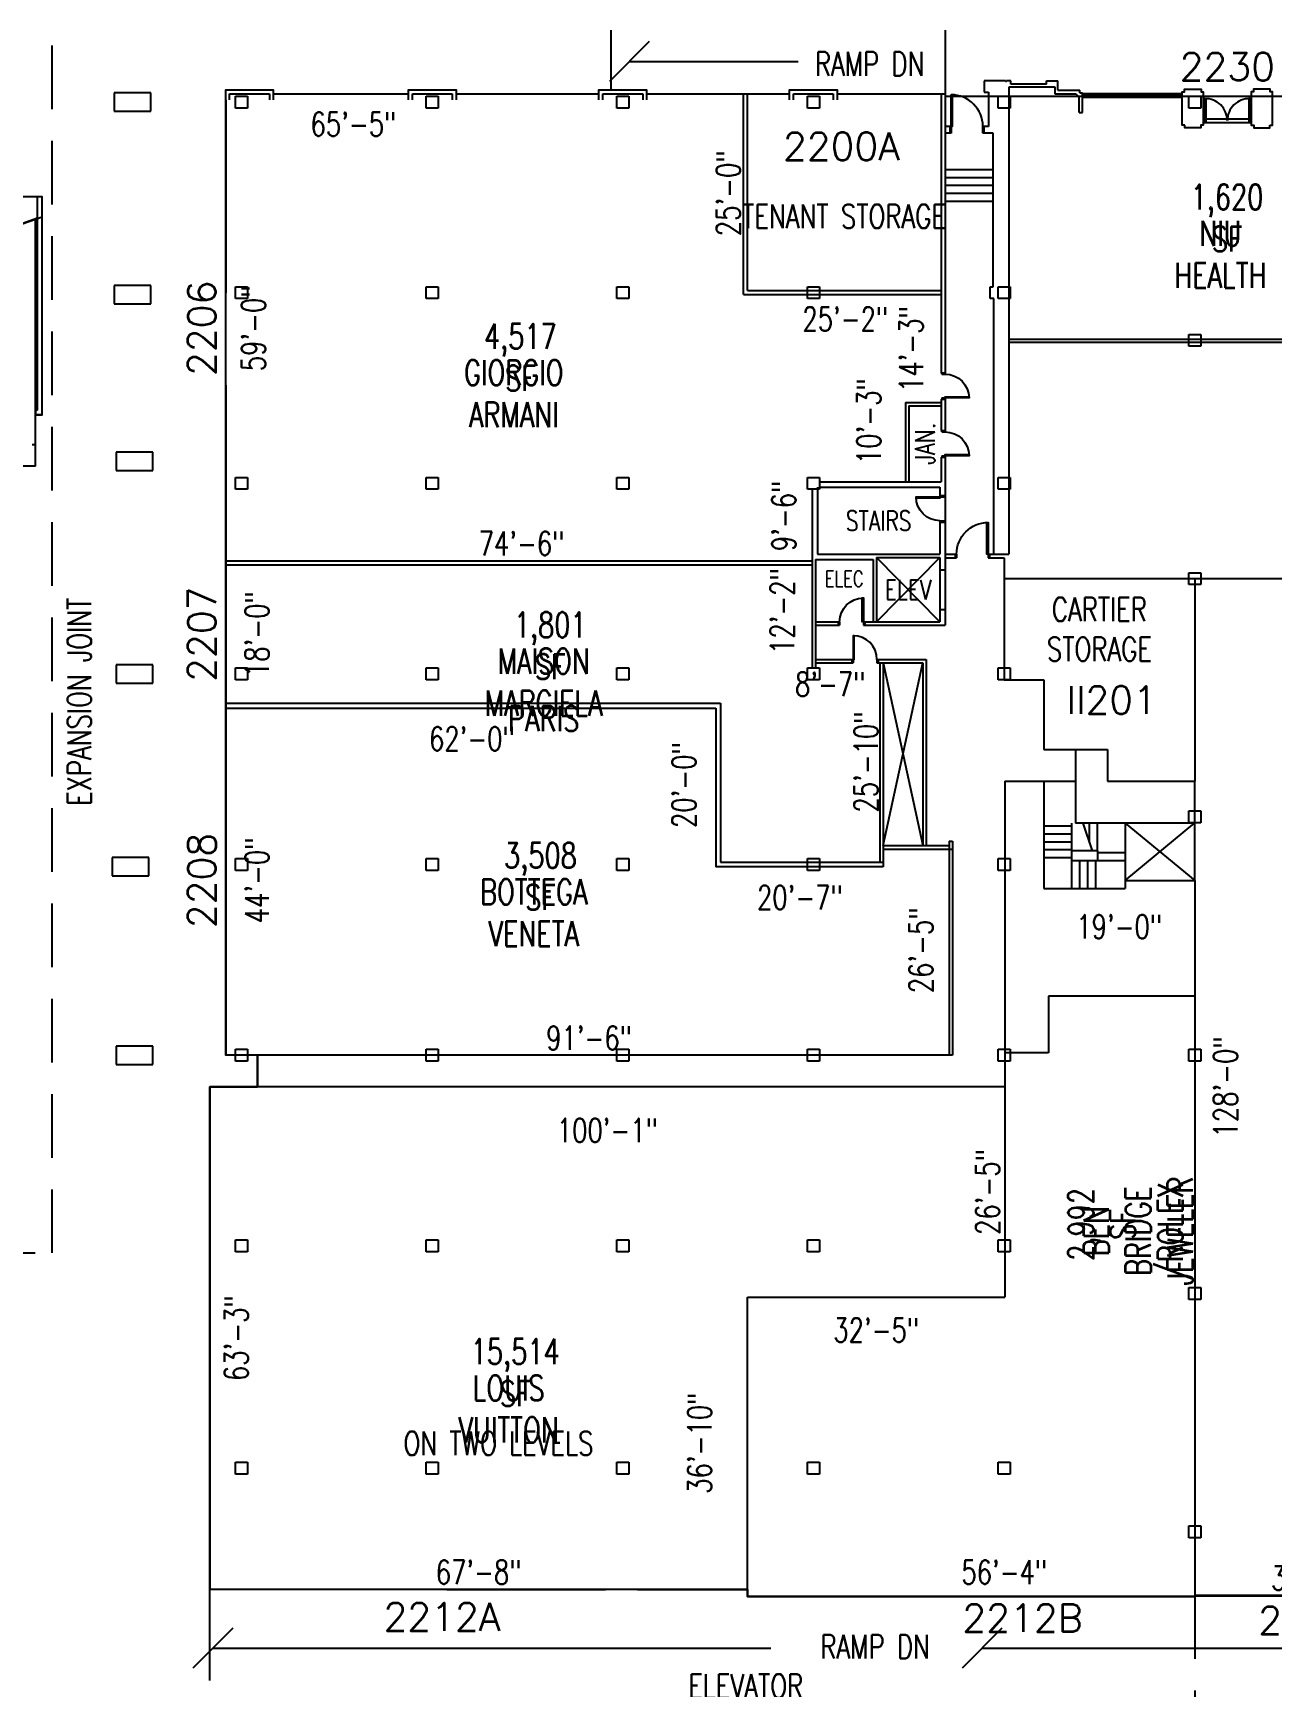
# Model space of a CAD drawing. Extents: x -13345 to 10098, y -1643 to 9113.
# Drawn here: x 2043 to 3915, y 1572 to 4071 of the extents above; entities that cross this region are included whole.
import ezdxf
from ezdxf.enums import TextEntityAlignment as Align

# ---------------------------------------------------------------- set-up
doc = ezdxf.new("R2010")
doc.units = 0
doc.header["$LTSCALE"] = 192
doc.header["$MEASUREMENT"] = 0
doc.linetypes.add('DASHED', pattern=[0.75, 0.5, -0.25])
doc.layers.get('0').update_dxf_attribs({"linetype": 'CONTINUOUS'})
doc.layers.get('DEFPOINTS').update_dxf_attribs({"linetype": 'CONTINUOUS'})
for name, color, linetype in [('ARCH-DOORS-EXTERIOR', 7, 'CONTINUOUS'), ('ARCH-DOORS-INTERIOR', 7, 'CONTINUOUS'), ('ARCH-FEATURES', 2, 'CONTINUOUS'), ('ARCH-OPENINGS-BELOW', 1, 'CONTINUOUS'), ('ARCH-WALLS-EXTERIOR', 5, 'CONTINUOUS'), ('ARCH-WALLS-INTERIOR', 1, 'CONTINUOUS'), ('DIMENSIONS-TENANT', 7, 'CONTINUOUS'), ('FM-SPNO', 3, 'CONTINUOUS'), ('FM-TENANT-SF', 6, 'CONTINUOUS'), ('FM-TEXT-TENANT', 6, 'CONTINUOUS'), ('STRUCTURAL-BRACING', 1, 'DASHED'), ('STRUCTURAL-COLUMNS', 3, 'CONTINUOUS'), ('TENANT-DEMISING', 4, 'CONTINUOUS'), ('TEXT-GENERAL', 2, 'CONTINUOUS'), ('UTILITIES-HVAC', 1, 'CONTINUOUS')]:
    doc.layers.add(name, color=color, linetype=linetype)
doc.layers.add('COMMON AREA FILL', color=7, linetype='CONTINUOUS', true_color=0xdedede)
doc.styles.add('FMSTXT', font='simplex.shx', dxfattribs={"width": 0.75})
doc.styles.add('SIMPLEX', font='SIMPLEX.shx', dxfattribs={"width": 0.75})
doc.styles.get("Standard").update_dxf_attribs({"font": 'txt.shx', "width": 0.75})
doc.dimstyles.new('LP-SP-MP (without ticks)', dxfattribs={"dimscale": 0, "dimtxt": 36, "dimasz": 12, "dimexe": 8, "dimexo": 8, "dimgap": 8, "dimtad": 1, "dimdec": 0, "dimrnd": 0.0625, "dimzin": 3, "dimdsep": 46, "dimlunit": 4, "dimtxsty": 'Standard', "dimblk1": 'OBLIQUE', "dimblk2": 'OBLIQUE', "dimsah": 1, "dimcen": 0.5, "dimse1": 1, "dimse2": 1, "dimsd1": 1, "dimsd2": 1, "dimclrt": 256, "dimadec": 0, "dimazin": 0, "dimtfac": 6, "dimtdec": 0, "dimtofl": 0, "dimtmove": 0, "dimatfit": 3, "dimldrblk": 'OBLIQUE', "dimfxl": 1, "dimfrac": 2, "dimtolj": 1, "dimtzin": 3, "dimarcsym": 0})

# ---------------------------------------------------------------- blocks, each defined once
blk = doc.blocks.new('UNITSQUARE')
for p, q in [((1, 1), (0, 1)), ((0, 1), (0, 0)), ((1, 0), (1, 1)), ((0, 0), (1, 0))]:
    blk.add_line(p, q)
blk = doc.blocks.new('*D16')
at = {"layer": 'DEFPOINTS', "color": 0, "transparency": 16777216}
for p in [(3122.4, 1719.8), (3798.1, 1719.8), (3798.1, 1719.8)]:
    blk.add_point(p, dxfattribs=at)
at = {"layer": 'DIMENSIONS-TENANT', "transparency": 16777216, "insert": (3510.4, 1745.8), "char_height": 36, "attachment_point": 5}
blk.add_mtext('\\A1;56\'-4"', dxfattribs=at)
blk = doc.blocks.new('_OBLIQUE')
at = {"color": 0, "linetype": 'ByBlock'}
blk.add_line((-0.5, -0.5), (0.5, 0.5), dxfattribs=at)
blk = doc.blocks.new('*D17')
at = {"layer": 'DEFPOINTS', "color": 0, "transparency": 16777216}
for p in [(3798.1, 1710.8), (4158.1, 1710.8), (4158.1, 1710.8)]:
    blk.add_point(p, dxfattribs=at)
at = {"layer": 'DIMENSIONS-TENANT', "transparency": 16777216, "insert": (3978.1, 1736.8), "char_height": 36, "attachment_point": 5}
blk.add_mtext('\\A1;30\'-0"', dxfattribs=at)
blk = doc.blocks.new('fms4rm')
blk.add_attdef('FMS:RMID', text='', height=12).set_placement((0, 0), align=Align.MIDDLE_CENTER)
blk = doc.blocks.new('*D54')
at = {"layer": 'DEFPOINTS', "color": 0, "transparency": 16777216}
for p in [(3798.1, 3246.8), (3870.6, 3246.8), (3798.1, 1710.8)]:
    blk.add_point(p, dxfattribs=at)
at = {"layer": 'DIMENSIONS-TENANT', "transparency": 16777216, "insert": (3844.6, 2478.8), "char_height": 36, "attachment_point": 5, "rotation": 90}
blk.add_mtext('\\A1;128\'-0"', dxfattribs=at)
blk = doc.blocks.new('*D55')
at = {"layer": 'DEFPOINTS', "color": 0, "transparency": 16777216}
for p in [(3122.4, 2161.4), (3076.1, 1719.8), (3122.4, 1719.8)]:
    blk.add_point(p, dxfattribs=at)
at = {"layer": 'DIMENSIONS-TENANT', "transparency": 16777216, "insert": (3050.1, 1940.6), "char_height": 36, "attachment_point": 5, "rotation": 90}
blk.add_mtext('\\A1;36\'-10"', dxfattribs=at)
blk = doc.blocks.new('*D56')
at = {"layer": 'DEFPOINTS', "color": 0, "transparency": 16777216}
for p in [(3122.4, 2161.4), (3511.3, 2161.4), (3511.3, 2085.5)]:
    blk.add_point(p, dxfattribs=at)
at = {"layer": 'DIMENSIONS-TENANT', "transparency": 16777216, "insert": (3316.9, 2111.5), "char_height": 36, "attachment_point": 5}
blk.add_mtext('\\A1;32\'-5"', dxfattribs=at)
blk = doc.blocks.new('*D57')
at = {"layer": 'DEFPOINTS', "color": 0, "transparency": 16777216}
for p in [(2310.1, 2478.8), (3511.3, 2478.8), (2310.1, 2387.2)]:
    blk.add_point(p, dxfattribs=at)
at = {"layer": 'DIMENSIONS-TENANT', "transparency": 16777216, "insert": (2910.7, 2413.2), "char_height": 36, "attachment_point": 5}
blk.add_mtext('\\A1;100\'-1"', dxfattribs=at)
blk = doc.blocks.new('*D154')
at = {"layer": 'DEFPOINTS', "color": 0, "transparency": 16777216}
for p in [(2310.1, 1719.8), (2310.1, 1719.8), (3122.4, 1719.8)]:
    blk.add_point(p, dxfattribs=at)
at = {"layer": 'DIMENSIONS-TENANT', "transparency": 16777216, "insert": (2716.3, 1745.8), "char_height": 36, "attachment_point": 5}
blk.add_mtext('\\A1;67\'-8"', dxfattribs=at)
blk = doc.blocks.new('*D155')
at = {"layer": 'DEFPOINTS', "color": 0, "transparency": 16777216}
for p in [(2310.1, 2478.8), (2376.2, 2478.8), (2310.1, 1719.8)]:
    blk.add_point(p, dxfattribs=at)
at = {"layer": 'DIMENSIONS-TENANT', "transparency": 16777216, "insert": (2350.2, 2099.3), "char_height": 36, "attachment_point": 5, "rotation": 90}
blk.add_mtext('\\A1;63\'-3"', dxfattribs=at)
blk = doc.blocks.new('*D171')
at = {"layer": 'DEFPOINTS', "color": 0, "transparency": 16777216}
for p in [(3570.1, 2778.8), (3798.1, 2778.8), (3798.1, 2694.9)]:
    blk.add_point(p, dxfattribs=at)
at = {"layer": 'DIMENSIONS-TENANT', "transparency": 16777216, "insert": (3684.1, 2720.9), "char_height": 36, "attachment_point": 5}
blk.add_mtext('\\A1;19\'-0"', dxfattribs=at)
blk = doc.blocks.new('*D172')
at = {"layer": 'DEFPOINTS', "color": 0, "transparency": 16777216}
for p in [(3511.3, 2478.8), (3511.3, 2161.4), (3511.3, 2161.4)]:
    blk.add_point(p, dxfattribs=at)
at = {"layer": 'DIMENSIONS-TENANT', "transparency": 16777216, "insert": (3485.3, 2320.1), "char_height": 36, "attachment_point": 5, "rotation": 90}
blk.add_mtext('\\A1;26\'-5"', dxfattribs=at)
blk = doc.blocks.new('*D180')
at = {"layer": 'DEFPOINTS', "color": 0, "transparency": 16777216}
for p in [(2334.1, 2526.8), (3432.1, 2526.8), (3432.1, 2526.8)]:
    blk.add_point(p, dxfattribs=at)
at = {"layer": 'DIMENSIONS-TENANT', "transparency": 16777216, "insert": (2883.1, 2552.8), "char_height": 36, "attachment_point": 5}
blk.add_mtext('\\A1;91\'-6"', dxfattribs=at)
blk = doc.blocks.new('DR')
blk.add_lwpolyline([(0, 0), (0.048611, 0), (0.048611, 1), (0, 1)], close=True)
blk.add_arc((0, 0), 1, 0, 90)
blk = doc.blocks.new('*D230')
at = {"layer": 'DEFPOINTS', "color": 0, "transparency": 16777216}
for p in [(2334.1, 3054.8), (2407.3, 3054.8), (2334.1, 2526.8)]:
    blk.add_point(p, dxfattribs=at)
at = {"layer": 'DIMENSIONS-TENANT', "transparency": 16777216, "insert": (2381.3, 2790.8), "char_height": 36, "attachment_point": 5, "rotation": 90}
blk.add_mtext('\\A1;44\'-0"', dxfattribs=at)
blk = doc.blocks.new('*D231')
at = {"layer": 'DEFPOINTS', "color": 0, "transparency": 16777216}
for p in [(3052.4, 3054.8), (3078.2, 3054.8), (3078.2, 2814.8)]:
    blk.add_point(p, dxfattribs=at)
at = {"layer": 'DIMENSIONS-TENANT', "transparency": 16777216, "insert": (3026.4, 2934.8), "char_height": 36, "attachment_point": 5, "rotation": 90}
blk.add_mtext('\\A1;20\'-0"', dxfattribs=at)
blk = doc.blocks.new('*D232')
at = {"layer": 'DEFPOINTS', "color": 0, "transparency": 16777216}
for p in [(3078.2, 2814.8), (3325.1, 2814.8), (3078.2, 2739)]:
    blk.add_point(p, dxfattribs=at)
at = {"layer": 'DIMENSIONS-TENANT', "transparency": 16777216, "insert": (3201.6, 2765), "char_height": 36, "attachment_point": 5}
blk.add_mtext('\\A1;20\'-7"', dxfattribs=at)
blk = doc.blocks.new('*D233')
at = {"layer": 'DEFPOINTS', "color": 0, "transparency": 16777216}
for p in [(3410.7, 2843.6), (3432.1, 2843.6), (3432.1, 2526.8)]:
    blk.add_point(p, dxfattribs=at)
at = {"layer": 'DIMENSIONS-TENANT', "transparency": 16777216, "insert": (3384.7, 2685.2), "char_height": 36, "attachment_point": 5, "rotation": 90}
blk.add_mtext('\\A1;26\'-5"', dxfattribs=at)
blk = doc.blocks.new('*D234')
at = {"layer": 'DEFPOINTS', "color": 0, "transparency": 16777216}
for p in [(3203.4, 3385), (3228.1, 3385), (3225.1, 3270.8)]:
    blk.add_point(p, dxfattribs=at)
at = {"layer": 'DIMENSIONS-TENANT', "transparency": 16777216, "insert": (3177.4, 3341.5), "char_height": 36, "attachment_point": 5, "rotation": 90}
blk.add_mtext('\\A1;9\'-6"', dxfattribs=at)
blk = doc.blocks.new('*D235')
at = {"layer": 'DEFPOINTS', "color": 0, "transparency": 16777216}
for p in [(3421.1, 3679), (3395.7, 3508.1), (3421.1, 3508.1)]:
    blk.add_point(p, dxfattribs=at)
at = {"layer": 'DIMENSIONS-TENANT', "transparency": 16777216, "insert": (3369.7, 3593.5), "char_height": 36, "attachment_point": 5, "rotation": 90}
blk.add_mtext('\\A1;14\'-3"', dxfattribs=at)
blk = doc.blocks.new('*D236')
at = {"layer": 'DEFPOINTS', "color": 0, "transparency": 16777216}
for p in [(3331.8, 3508.1), (3366.1, 3508.1), (3366.1, 3385)]:
    blk.add_point(p, dxfattribs=at)
at = {"layer": 'DIMENSIONS-TENANT', "transparency": 16777216, "insert": (3305.8, 3484.6), "char_height": 36, "attachment_point": 5, "rotation": 90}
blk.add_mtext('\\A1;10\'-3"', dxfattribs=at)
blk = doc.blocks.new('*D559')
at = {"layer": 'DEFPOINTS', "color": 0, "transparency": 16777216}
for p in [(2334.1, 3979), (3119.4, 3979), (2334.1, 3907.4)]:
    blk.add_point(p, dxfattribs=at)
at = {"layer": 'DIMENSIONS-TENANT', "transparency": 16777216, "insert": (2527.2, 3933.4), "char_height": 36, "attachment_point": 5}
blk.add_mtext('\\A1;65\'-5"', dxfattribs=at)
blk = doc.blocks.new('*D560')
at = {"layer": 'DEFPOINTS', "color": 0, "transparency": 16777216}
for p in [(3119.4, 3979), (3119.4, 3979), (3119.4, 3678.8)]:
    blk.add_point(p, dxfattribs=at)
at = {"layer": 'DIMENSIONS-TENANT', "transparency": 16777216, "insert": (3093.4, 3828.9), "char_height": 36, "attachment_point": 5, "rotation": 90}
blk.add_mtext('\\A1;25\'-0"', dxfattribs=at)
blk = doc.blocks.new('*D694')
at = {"layer": 'DEFPOINTS', "color": 0, "transparency": 16777216}
for p in [(2334.1, 3054.8), (3078.2, 3054.8), (2334.1, 2978.8)]:
    blk.add_point(p, dxfattribs=at)
at = {"layer": 'DIMENSIONS-TENANT', "transparency": 16777216, "insert": (2706.1, 3004.8), "char_height": 36, "attachment_point": 5}
blk.add_mtext('\\A1;62\'-0"', dxfattribs=at)
blk = doc.blocks.new('*D695')
at = {"layer": 'DEFPOINTS', "color": 0, "transparency": 16777216}
for p in [(2334.1, 3270.8), (2407.3, 3270.8), (2334.1, 3054.8)]:
    blk.add_point(p, dxfattribs=at)
at = {"layer": 'DIMENSIONS-TENANT', "transparency": 16777216, "insert": (2381.3, 3162.8), "char_height": 36, "attachment_point": 5, "rotation": 90}
blk.add_mtext('\\A1;18\'-0"', dxfattribs=at)
blk = doc.blocks.new('*D705')
at = {"layer": 'DEFPOINTS', "color": 0, "transparency": 16777216}
for p in [(2334.1, 3979), (2402.2, 3979), (2334.1, 3270.8)]:
    blk.add_point(p, dxfattribs=at)
at = {"layer": 'DIMENSIONS-TENANT', "transparency": 16777216, "insert": (2376.2, 3624.9), "char_height": 36, "attachment_point": 5, "rotation": 90}
blk.add_mtext('\\A1;59\'-0"', dxfattribs=at)
blk = doc.blocks.new('*D706')
at = {"layer": 'DEFPOINTS', "color": 0, "transparency": 16777216}
for p in [(3119.4, 3678.8), (3421.1, 3678.8), (3119.4, 3613.1)]:
    blk.add_point(p, dxfattribs=at)
at = {"layer": 'DIMENSIONS-TENANT', "transparency": 16777216, "insert": (3270.2, 3639.1), "char_height": 36, "attachment_point": 5}
blk.add_mtext('\\A1;25\'-2"', dxfattribs=at)
blk = doc.blocks.new('*D707')
at = {"layer": 'DEFPOINTS', "color": 0, "transparency": 16777216}
for p in [(3228.1, 3275.7), (3228.1, 3273.8), (2334.1, 3270.8)]:
    blk.add_point(p, dxfattribs=at)
at = {"layer": 'DIMENSIONS-TENANT', "transparency": 16777216, "insert": (2781.1, 3299.8), "char_height": 36, "attachment_point": 5}
blk.add_mtext('\\A1;74\'-6"', dxfattribs=at)
blk = doc.blocks.new('*D739')
at = {"layer": 'DEFPOINTS', "color": 0, "transparency": 16777216}
for p in [(3200.8, 3270.8), (3225.1, 3270.8), (3225.1, 3124.6)]:
    blk.add_point(p, dxfattribs=at)
at = {"layer": 'DIMENSIONS-TENANT', "transparency": 16777216, "insert": (3174.8, 3197.7), "char_height": 36, "attachment_point": 5, "rotation": 90}
blk.add_mtext('\\A1;12\'-2"', dxfattribs=at)
blk = doc.blocks.new('*D740')
at = {"layer": 'DEFPOINTS', "color": 0, "transparency": 16777216}
for p in [(3225.1, 3124.6), (3327.6, 3124.6), (3225.1, 3061.3)]:
    blk.add_point(p, dxfattribs=at)
at = {"layer": 'DIMENSIONS-TENANT', "transparency": 16777216, "insert": (3247.5, 3087.3), "char_height": 36, "attachment_point": 5}
blk.add_mtext('\\A1;8\'-7"', dxfattribs=at)
blk = doc.blocks.new('*D741')
at = {"layer": 'DEFPOINTS', "color": 0, "transparency": 16777216}
for p in [(3327.6, 3124.6), (3325.1, 2814.8), (3327.6, 2814.8)]:
    blk.add_point(p, dxfattribs=at)
at = {"layer": 'DIMENSIONS-TENANT', "transparency": 16777216, "insert": (3301.6, 2969.7), "char_height": 36, "attachment_point": 5, "rotation": 90}
blk.add_mtext('\\A1;25\'-10"', dxfattribs=at)

msp = doc.modelspace()

# ---------------------------------------------------------------- linework, layer by layer
at = {"layer": 'ARCH-DOORS-EXTERIOR'}
for points in [[(3430.1, 3929.8), (3430.1, 3977.8), (3431.7, 3977.8), (3431.7, 3929.8)], [(3813.4, 3936), (3813.4, 3972), (3814.7, 3972), (3814.7, 3936)], [(3881.2, 3936), (3881.2, 3972), (3879.9, 3972), (3879.9, 3936)]]:
    msp.add_lwpolyline(points, close=True, dxfattribs=at)
for centre, radius, start, end in [((3430.1, 3929.8), 48, 0, 90), ((3814.1, 3938.8), 33.2, 0, 91.0771), ((3880.6, 3938.8), 33.2, 88.9229, 180)]:
    msp.add_arc(centre, radius, start, end, dxfattribs=at)
at = {"layer": 'ARCH-FEATURES'}
for p, q in [((2916, 4075.2), (2916, 3984.2)), ((3421.1, 4075.2), (3421.1, 3978.8)), ((3493.6, 3864.5), (3421.6, 3864.5)), ((3493.6, 3852.5), (3421.6, 3852.5)), ((3493.6, 3840.5), (3421.6, 3840.5)), ((3493.6, 3828.5), (3421.6, 3828.5)), ((3493.6, 3816.5), (3421.6, 3816.5)), ((2047, 3416.7), (2047, 3790.2)), ((2047, 3448.9), (2042, 3448.9)), ((2047, 3416.7), (1986, 3416.7)), ((3413.1, 3181.6), (3317.1, 3278.7)), ((3413.1, 3278.7), (3317.1, 3181.6)), ((3612.1, 2877.4), (3612.1, 2778.8)), ((3629.2, 2877.4), (3643.2, 2835.4)), ((3639.1, 2847.7), (3639.1, 2877.4)), ((3651.1, 2835.4), (3651.1, 2877.4)), ((3693.1, 2790.8), (3798.1, 2877.8)), ((3693.1, 2877.4), (3798.1, 2790.8)), ((3612.1, 2872.9), (3570.1, 2872.9)), ((3612.1, 2860.9), (3570.1, 2860.9)), ((3612.1, 2848.9), (3570.1, 2848.9)), ((3612.1, 2836.9), (3570.1, 2836.9)), ((3612.1, 2824.9), (3570.1, 2824.9)), ((3651.1, 2835.4), (3612.1, 2835.4)), ((3651.1, 2835.4), (3651.1, 2820.8)), ((3651.1, 2832.8), (3693.1, 2832.8)), ((3612.1, 2820.8), (3651.1, 2820.8)), ((3624.1, 2820.8), (3624.1, 2778.8)), ((3636.1, 2820.8), (3636.1, 2778.8)), ((3648.1, 2820.8), (3648.1, 2778.8)), ((3651.1, 2820.8), (3693.1, 2820.8)), ((2310.1, 1582.2), (2310.1, 1719.8))]:
    msp.add_line(p, q, dxfattribs=at)
msp.add_lwpolyline([(2057, 3823.7), (1794.3, 3823.7), (1794.3, 3701.9), (2057, 3793.6)], close=True, dxfattribs=at)
at = {"layer": 'ARCH-FEATURES', "elevation": 0, "flags": 128}
msp.add_lwpolyline([(2050, 3791.3), (1926.7, 3746.9), (1925.5, 3740.1), (1922.4, 3751.7), (1921.2, 3744.9), (1802, 3701.9)], dxfattribs=at)
at = {"layer": 'ARCH-OPENINGS-BELOW'}
for p, q in [((2050, 3501.3), (2050, 3823.7)), ((2057, 3494.3), (2057, 3823.7)), ((2050, 3501.3), (2047, 3501.3)), ((2057, 3494.3), (2047, 3494.3))]:
    msp.add_line(p, q, dxfattribs=at)
at = {"layer": 'ARCH-WALLS-EXTERIOR'}
for p, q in [((3512.3, 3998.8), (3479.8, 3998.8)), ((3479.8, 3998.8), (3479.8, 3981.8)), ((3512.3, 3997.8), (3512.3, 3998.8)), ((3513.6, 3997.8), (3512.3, 3997.8)), ((3520.3, 3998.8), (3513.6, 3998.8)), ((3513.6, 3998.8), (3513.6, 3997.8)), ((3520.3, 3993.8), (3520.3, 3998.8)), ((3574.3, 3993.8), (3574.3, 3998.8)), ((3574.3, 3998.8), (3591.3, 3998.8)), ((3591.3, 3984.8), (3591.3, 3998.8)), ((2334.1, 3970.4), (2334.1, 3985.4)), ((2334.1, 3985.4), (2406.1, 3985.4)), ((2340.1, 3970.4), (2340.1, 3979.4)), ((2340.1, 3979.4), (2400.1, 3979.4)), ((2400.1, 3979.4), (2400.1, 3970.4)), ((2406.1, 3985.4), (2406.1, 3970.4)), ((2406.1, 3979), (2610.1, 3979)), ((2610.1, 3970.4), (2610.1, 3985.4)), ((2610.1, 3985.4), (2682.1, 3985.4)), ((2616.1, 3970.4), (2616.1, 3979.4)), ((2616.1, 3979.4), (2676.1, 3979.4)), ((2676.1, 3979.4), (2676.1, 3970.4)), ((2682.1, 3985.4), (2682.1, 3970.4)), ((2682.1, 3979), (2898.1, 3979)), ((2898.1, 3970.4), (2898.1, 3985.4)), ((2898.1, 3985.4), (2970.1, 3985.4)), ((2904.1, 3970.4), (2904.1, 3979.4)), ((2904.1, 3979.4), (2964.1, 3979.4)), ((2964.1, 3979.4), (2964.1, 3970.4)), ((2970.1, 3985.4), (2970.1, 3970.4)), ((2970.1, 3979), (3186.1, 3979)), ((3186.1, 3970.4), (3186.1, 3985.4)), ((3186.1, 3985.4), (3258.1, 3985.4)), ((3192.1, 3970.4), (3192.1, 3979.4)), ((3192.1, 3979.4), (3252.1, 3979.4)), ((3252.1, 3979.4), (3252.1, 3970.4)), ((3258.1, 3985.4), (3258.1, 3970.4)), ((3258.1, 3979), (3421.1, 3979)), ((3479.8, 3981.8), (3486.6, 3981.8)), ((3486.6, 3981.8), (3486.6, 3929.8)), ((3587.2, 3989.4), (3517.1, 3989.4)), ((3517.1, 3989.4), (3517.1, 3283.7)), ((3574.3, 3993.8), (3520.3, 3993.8)), ((3587.2, 3978.9), (3587.2, 3989.4)), ((3619, 3978.9), (3587.2, 3978.9)), ((3591.3, 3984.8), (3624.3, 3984.8)), ((3619, 3978.9), (3623.7, 3974.3)), ((3623.7, 3950.8), (3623.7, 3974.3)), ((3624.3, 3980.8), (3624.3, 3984.8)), ((3624.3, 3980.8), (3628.6, 3980.8)), ((3628.6, 3975.5), (3628.6, 3980.8)), ((3628.6, 3950.8), (3628.6, 3979.8)), ((3628.6, 3979.8), (3779.1, 3979.7)), ((3629.1, 3978.8), (3628.6, 3978.8)), ((3629.1, 3975.8), (3628.6, 3975.8)), ((3628.6, 3974.3), (3779.1, 3974.2)), ((3629.1, 3978.8), (3778.6, 3978.7)), ((3629.1, 3978.8), (3629.1, 3975.8)), ((3629.1, 3977.5), (3778.6, 3977.5)), ((3629.1, 3977), (3778.6, 3977)), ((3629.1, 3975.8), (3778.6, 3975.7)), ((3778.6, 3975.7), (3778.6, 3978.7)), ((3778.6, 3978.7), (3779.1, 3978.7)), ((3778.6, 3975.7), (3779.1, 3975.7)), ((2334.1, 3970.4), (2334.1, 3678.8)), ((3623.7, 3950.8), (3628.6, 3950.8)), ((3430.1, 3929.8), (3422.3, 3929.8)), ((3428.1, 3929.8), (3428.1, 3920)), ((3430.1, 3929.8), (3430.1, 3920)), ((3486.6, 3929.8), (3478.1, 3929.8)), ((3478.1, 3920), (3478.1, 3929.8)), ((3480.1, 3920), (3480.1, 3929.8)), ((3811.1, 3941.6), (3883.6, 3941.6)), ((3811.1, 3936), (3883.6, 3936)), ((3430.1, 3920), (3421.6, 3920)), ((3493.6, 3920), (3478.1, 3920)), ((3493.6, 3687.8), (3493.6, 3920)), ((2334.1, 3539.2), (2334.1, 3679.4)), ((3489.1, 3687.8), (3493.6, 3687.8)), ((3489.1, 3669.8), (3489.1, 3687.8)), ((3517.1, 3675.1), (3519.1, 3675.1)), ((3519.1, 3675.1), (3519.1, 3670.2)), ((3494.6, 3669.8), (3489.1, 3669.8)), ((3494.6, 3283.7), (3494.6, 3669.8)), ((3517.1, 3670.2), (3519.1, 3670.2)), ((2334.1, 3539.2), (2334.1, 2526.8)), ((3510.1, 3278.2), (3510.1, 3093.8)), ((3510.1, 3093.8), (3570.1, 3093.8)), ((3570.1, 3093.8), (3570.1, 2988.8)), ((3570.1, 2988.8), (3618.1, 2988.8)), ((3618.1, 2988.8), (3618.1, 2940.8)), ((3511.3, 2940.8), (3511.3, 2478.8)), ((3511.3, 2940.8), (3618.1, 2940.8)), ((3432.1, 2526.8), (2334.1, 2526.8)), ((2382.1, 2526.8), (2382.1, 2478.8)), ((3511.3, 2478.8), (2310.1, 2478.8)), ((2310.1, 2478.8), (2310.1, 1719.8)), ((2620.1, 1719.8), (2310.1, 1719.8)), ((2668.1, 1719.8), (2908.1, 1719.8)), ((2956.1, 1719.8), (3122.4, 1719.8)), ((3122.4, 1719.8), (3122.4, 1708.8)), ((3122.4, 1708.8), (3798.4, 1708.8)), ((3798.4, 1710.8), (4158.1, 1710.8)), ((3798.4, 1710.8), (3798.4, 1708.8))]:
    msp.add_line(p, q, dxfattribs=at)
for points in [[(3783.1, 3931.8), (3779.1, 3931.8), (3779.1, 3982.2), (3782.6, 3982.2), (3782.6, 3986.2), (3807.6, 3986.2), (3807.6, 3982.2), (3811.1, 3982.2), (3811.1, 3931.8), (3807.1, 3931.8), (3807.1, 3927.8), (3783.1, 3927.8)], [(3911.6, 3931.8), (3915.6, 3931.8), (3915.6, 3982.2), (3912.1, 3982.2), (3912.1, 3986.2), (3887.1, 3986.2), (3887.1, 3982.2), (3883.6, 3982.2), (3883.6, 3931.8), (3887.6, 3931.8), (3887.6, 3927.8), (3911.6, 3927.8)]]:
    msp.add_lwpolyline(points, close=True, dxfattribs=at)
msp.add_lwpolyline([(3519.1, 3670.2), (3519.1, 3675.1)], dxfattribs=at)
at = {"layer": 'ARCH-WALLS-INTERIOR'}
for p, q in [((3415.1, 3979), (3415.1, 3557.7)), ((3421.1, 3979), (3421.1, 3555.7)), ((3415.1, 3557.7), (3421.1, 3557.7)), ((3416.1, 3557.7), (3421.1, 3557.7)), ((3416.1, 3555.7), (3416.1, 3557.7)), ((3416.1, 3555.7), (3421.1, 3555.7)), ((3361.1, 3513.1), (3361.1, 3392.9)), ((3361.1, 3513.1), (3415.1, 3513.1)), ((3366.1, 3508.1), (3366.1, 3392.9)), ((3366.1, 3508.1), (3415.1, 3508.1)), ((3415.1, 3517.7), (3421.1, 3517.7)), ((3415.1, 3517.7), (3415.1, 3470.5)), ((3416.1, 3519.7), (3421.1, 3519.7)), ((3416.1, 3519.7), (3416.1, 3517.7)), ((3416.1, 3517.7), (3421.1, 3517.7)), ((3421.1, 3519.7), (3421.1, 3468.5)), ((3415.1, 3470.5), (3421.1, 3470.5)), ((3416.1, 3468.5), (3416.1, 3470.5)), ((3416.1, 3470.5), (3421.1, 3470.5)), ((3416.1, 3468.5), (3421.1, 3468.5)), ((3415.1, 3430.5), (3421.1, 3430.5)), ((3415.1, 3430.5), (3415.1, 3393)), ((3416.1, 3432.5), (3416.1, 3430.5)), ((3416.1, 3432.5), (3421.1, 3432.5)), ((3416.1, 3430.5), (3421.1, 3430.5)), ((3421.1, 3432.5), (3421.1, 3176.6)), ((3220.1, 3382.8), (3220.1, 3110.8)), ((3228.1, 3385), (3228.1, 3283.7)), ((3231.1, 3393), (3415.1, 3393)), ((3231.1, 3385), (3413.1, 3385)), ((3413.1, 3385), (3413.1, 3370.2)), ((3413.1, 3372.2), (3421.1, 3372.2)), ((3413.1, 3370.2), (3421.1, 3370.2)), ((3413.1, 3334.2), (3421.1, 3334.2)), ((3413.1, 3334.2), (3413.1, 3283.7)), ((3413.1, 3332.2), (3421.1, 3332.2)), ((3225.1, 3275.7), (3225.1, 3110.8)), ((3225.1, 3275.7), (3312.1, 3275.7)), ((3228.1, 3283.7), (3413.1, 3283.7)), ((3312.1, 3275.7), (3312.1, 3181.6)), ((3317.1, 3278.7), (3317.1, 3181.6)), ((3317.1, 3278.7), (3413.1, 3278.7)), ((3413.1, 3278.7), (3413.1, 3181.6)), ((3421.1, 3283.7), (3438.3, 3283.7)), ((3421.1, 3278.2), (3438.3, 3278.2)), ((3436.3, 3283.7), (3436.3, 3278.2)), ((3438.3, 3283.7), (3438.3, 3278.2)), ((3486.3, 3283.7), (3486.3, 3278.2)), ((3486.3, 3283.7), (3517.1, 3283.7)), ((3486.3, 3278.2), (3510.1, 3278.2)), ((3488.3, 3283.7), (3488.3, 3278.2)), ((3413.1, 3260.1), (3421.1, 3260.1)), ((3510.1, 3246.8), (4158.1, 3246.8)), ((3413.1, 3200.1), (3421.1, 3200.1)), ((3225.1, 3181.6), (3261.6, 3181.6)), ((3225.1, 3176.6), (3261.6, 3176.6)), ((3259.6, 3181.6), (3259.6, 3176.6)), ((3261.6, 3181.6), (3261.6, 3176.6)), ((3297.6, 3181.6), (3297.6, 3176.6)), ((3297.6, 3181.6), (3413.1, 3181.6)), ((3297.6, 3176.6), (3299.6, 3176.6)), ((3297.6, 3176.6), (3421.1, 3176.6)), ((3299.6, 3181.6), (3299.6, 3176.6)), ((3225.1, 3124.6), (3282.1, 3124.6)), ((3280.1, 3124.6), (3280.1, 3119.6)), ((3282.1, 3124.6), (3282.1, 3119.6)), ((3318.1, 3124.6), (3318.1, 3119.6)), ((3318.1, 3124.6), (3392.6, 3124.6)), ((3320.1, 3124.6), (3320.1, 3119.6)), ((3392.6, 3124.6), (3392.6, 2843.6)), ((3225.1, 3119.6), (3282.1, 3119.6)), ((3318.1, 3119.6), (3320.1, 3119.6)), ((3318.1, 3119.6), (3387.6, 3119.6)), ((3322.6, 3119.6), (3322.6, 2818.5)), ((3327.6, 3119.6), (3327.6, 2811.2)), ((3387.6, 3119.6), (3387.6, 2843.6)), ((3618.1, 2988.8), (3666.1, 2988.8)), ((3666.1, 2988.8), (3666.1, 2940.8)), ((3570.1, 2940.8), (3570.1, 2778.8)), ((3618.1, 2940.8), (3618.1, 2877.4)), ((3666.1, 2940.8), (3798.1, 2940.8)), ((3798.1, 2790.8), (3798.1, 2940.8)), ((3798.3, 2877.4), (3618.1, 2877.4)), ((3693.1, 2877.4), (3693.1, 2778.8)), ((3427.1, 2850.3), (3432.1, 2850.3)), ((3427.1, 2850.3), (3427.1, 2526.8)), ((3432.1, 2850.3), (3432.1, 2526.8)), ((3327.6, 2843.6), (3427.1, 2843.6)), ((3327.6, 2838.1), (3432.1, 2838.1)), ((3570.1, 2778.8), (3693.1, 2778.8)), ((3693.1, 2790.8), (3798.1, 2790.8)), ((3798.4, 2615.9), (3577.1, 2615.9)), ((3577.1, 2615.9), (3577.1, 2530.4)), ((3432.1, 2526.8), (2334.1, 2526.8)), ((3577.1, 2530.4), (3511.3, 2530.4))]:
    msp.add_line(p, q, dxfattribs=at)
at = {"layer": 'COMMON AREA FILL'}
msp.add_lwpolyline([(8424.3, 1710.8), (3122.4, 1708.8), (3122.4, 1719.8), (2310.1, 1719.8), (2310.1, 2478.8), (2382.1, 2478.8), (2382.1, 2526.8), (2334.1, 2526.8), (2334.1, 3934.3), (2334.1, 3985.4), (2406.1, 3985.4), (2406.1, 3985.4), (2406.1, 3985.4), (2406.1, 3979), (2610.1, 3979), (2610.1, 3985.4), (2682.1, 3985.4), (2682.1, 3979), (2898.1, 3979), (2898.1, 3985.4), (2970.1, 3985.4), (2970.1, 3979), (3186.1, 3979), (3186.1, 3985.4), (3258.1, 3985.4), (3258.1, 3979), (3421.1, 3979), (3421.1, 3975.8), (6186.3, 3975.8)], dxfattribs=at)
msp.add_lwpolyline([(1794.3, 3823.7), (1794.3, 3701.9), (1795, 3702.2), (1795, 3494.3), (1805, 3494.3), (1805, 3501.3), (1802, 3501.3), (1802, 3704.6), (1866, 3726.9), (1866.1, 3494.3), (1894, 3494.3), (1894, 3736.7), (1958, 3759), (1958, 3494.3), (1986, 3494.3), (1986, 3768.8), (2047, 3790.2), (2047, 3494.3), (2057, 3494.3), (2057, 3823.7)], close=True, dxfattribs=at)
at = {"layer": 'STRUCTURAL-BRACING'}
for points in [[(1230.1, 82.8), (1230.1, 2228), (2072.1, 2228), (2072.1, 4155.1)], [(3798.1, 1710.8), (3798.1, 1182.8)]]:
    msp.add_lwpolyline(points, dxfattribs=at)
at = {"layer": 'TENANT-DEMISING'}
for p, q in [((3116.4, 3676), (3116.4, 3978.6)), ((3122.4, 3682), (3122.4, 3978.6)), ((3116.4, 3676), (3415.1, 3676)), ((3122.4, 3682), (3415.1, 3682)), ((4152.1, 3608.2), (3517.1, 3608.2)), ((4160.1, 3603.3), (3517.1, 3603.3)), ((2334.1, 3273.8), (3220.1, 3273.8)), ((2334.1, 3267.8), (3220.1, 3267.8)), ((3798.1, 3246.8), (3798.1, 2940.8)), ((2334.1, 3058.5), (3081.8, 3058.5)), ((2334.1, 3051.2), (3074.6, 3051.2)), ((3074.6, 3051.2), (3074.6, 2811.2)), ((3081.8, 3058.5), (3081.8, 2818.5)), ((3327.6, 2811.2), (3074.6, 2811.2)), ((3081.8, 2818.5), (3327.6, 2818.5)), ((3798.1, 2790.8), (3798.1, 2615.9)), ((3798.4, 2615.9), (3798.4, 1710.8)), ((3511.3, 2478.8), (3511.3, 2161.4)), ((3122.4, 2161.4), (3511.3, 2161.4)), ((3122.4, 1719.8), (3122.4, 2161.4))]:
    msp.add_line(p, q, dxfattribs=at)
at = {"layer": 'UTILITIES-HVAC'}
for p, q in [((3327.6, 2843.6), (3387.6, 3119.6)), ((3327.6, 3119.6), (3387.6, 2843.6))]:
    msp.add_line(p, q, dxfattribs=at)

# ---------------------------------------------------------------- block references
at = {"layer": 'ARCH-DOORS-INTERIOR', "xscale": -36, "yscale": 36, "zscale": 36}
for p, rotation in [((3421.1, 3519.7), 270), ((3421.1, 3432.5), 270), ((3413.1, 3370.2), 90)]:
    msp.add_blockref('DR', p, dxfattribs=dict(at, rotation=rotation))
at = {"layer": 'ARCH-DOORS-INTERIOR'}
for p, xscale, yscale, zscale in [((3486.3, 3283.7), -48, 48, 48), ((3297.6, 3181.6), -36, 36, 36), ((3282.1, 3124.6), 36, 36, 36)]:
    msp.add_blockref('DR', p, dxfattribs=dict(at, xscale=xscale, yscale=yscale, zscale=zscale))
at = {"layer": 'ARCH-FEATURES', "xscale": -55.38432000000012, "yscale": -27.69216000000006, "zscale": 12}
for p in [(2221, 3980.6), (2221, 3689.6), (2224, 3438.1), (2224, 3116.6), (2218, 2825.6), (2224, 2540.6)]:
    msp.add_blockref('UNITSQUARE', p, dxfattribs=at)
at = {"layer": 'FM-SPNO', "xscale": 3.5, "yscale": 3.5, "zscale": 3.5}
for p, values in [((3847.3, 4020.2), {'FMS:RMID': '2230'}), ((2660.7, 1678.3), {'FMS:RMID': '2212A'}), ((3537.9, 1676.5), {'FMS:RMID': '2212B'}), ((3966, 1672.9), {'FMS:RMID': '2220'})]:
    msp.add_blockref('fms4rm', p, dxfattribs=at).add_auto_attribs(values)
at = {"layer": 'FM-SPNO', "xscale": 3.5, "yscale": 3.5, "zscale": 3.5, "rotation": 90}
for p, values in [((2298.1, 3624.9), {'FMS:RMID': '2206'}), ((2298.1, 3162.8), {'FMS:RMID': '2207'}), ((2298.1, 2790.8), {'FMS:RMID': '2208'})]:
    msp.add_blockref('fms4rm', p, dxfattribs=at).add_auto_attribs(values)
at = {"layer": 'STRUCTURAL-COLUMNS', "xscale": 18, "yscale": -18, "zscale": 12}
for p in [(2349.1, 3975.8), (2637.1, 3975.8), (2925.1, 3975.8), (3213.1, 3975.8), (3501.1, 3975.8), (3789.1, 3975.8), (2349.1, 3687.8), (2637.1, 3687.8), (2925.1, 3687.8), (3213.1, 3687.8), (3501.1, 3687.8), (3789.1, 3615.8), (2349.1, 3399.8), (2637.1, 3399.8), (2925.1, 3399.8), (3213.1, 3399.8), (3501.1, 3399.8), (3789.1, 3255.8), (2349.1, 3111.8), (2637.1, 3111.8), (2925.1, 3111.8), (3213.1, 3111.8), (3501.1, 3111.8), (3789.1, 2895.8), (2349.1, 2823.8), (2637.1, 2823.8), (2925.1, 2823.8), (3213.1, 2823.8), (3501.1, 2823.8), (2349.1, 2535.8), (2637.1, 2535.8), (2925.1, 2535.8), (3213.1, 2535.8), (3501.1, 2535.8), (3789.1, 2535.8), (2349.1, 2247.8), (2637.1, 2247.8), (2925.1, 2247.8), (3213.1, 2247.8), (3501.1, 2247.8), (3789.1, 2175.8), (2349.1, 1911.8), (2637.1, 1911.8), (2925.1, 1911.8), (3213.1, 1911.8), (3501.1, 1911.8), (3789.1, 1815.8)]:
    msp.add_blockref('UNITSQUARE', p, dxfattribs=at)

# ---------------------------------------------------------------- texts
at = {"layer": 'FM-SPNO'}
for s, p in [('2200A', (3264.2, 3899.9)), ('II201', (3672.6, 3063.5))]:
    msp.add_text(s, height=42, dxfattribs=at).set_placement(p, align=Align.MIDDLE_CENTER)
at = {"layer": 'FM-TENANT-SF', "char_height": 38, "width": 1, "attachment_point": 5, "style": 'FMSTXT'}
for s, insert in [('1,620 SF', (3846.9, 3791.7)), ('4,517 SF', (2779.3, 3581.3)), ('1,801 SF', (2824.4, 3145.4)), ('3,508 SF', (2809.6, 2797)), ('15,514 SF', (2771.5, 2047.4))]:
    msp.add_mtext(s, dxfattribs=dict(at, insert=insert))
at = {"layer": 'FM-TENANT-SF', "insert": (3657.7, 2271.2), "char_height": 38, "width": 1, "attachment_point": 5, "rotation": 90, "style": 'FMSTXT'}
msp.add_mtext('2,992 SF', dxfattribs=at)
at = {"layer": 'FM-TEXT-TENANT', "style": 'FMSTXT', "width": 0.75}
msp.add_text('ON TWO LEVELS', height=36, dxfattribs=at).set_placement((2602.8, 1922.5))
at = {"layer": 'FM-TEXT-TENANT', "attachment_point": 5}
for s, insert, char_height, width, style in [('TENANT STORAGE', (3268.3, 3794.2), 36, 293.552, 'SIMPLEX'), ('NIU HEALTH', (3836.9, 3736.7), 38, 1, 'FMSTXT'), ('GIORGIO ARMANI', (2769.3, 3526.3), 38, 1, 'FMSTXT'), ('CARTIER STORAGE', (3654.1, 3170.3), 36, 288, 'SIMPLEX'), ('MAISON MARGIELA', (2814.4, 3090.4), 38, 1, 'FMSTXT'), ('PARIS', (2814.4, 3035.4), 38, 1, 'FMSTXT'), ('BOTTEGA VENETA', (2799.6, 2742), 38, 1, 'FMSTXT'), ('LOUIS VUITTON', (2761.5, 1992.4), 38, 1, 'FMSTXT')]:
    msp.add_mtext(s, dxfattribs=dict(at, insert=insert, char_height=char_height, width=width, style=style))
at = {"layer": 'FM-TEXT-TENANT', "char_height": 38, "width": 1, "attachment_point": 5, "rotation": 90, "style": 'FMSTXT'}
for s, insert in [('BEN BRIDGE JEWELER', (3712.7, 2261.2)), ('/ROLEX', (3767.7, 2261.2))]:
    msp.add_mtext(s, dxfattribs=dict(at, insert=insert))
at = {"layer": 'STRUCTURAL-BRACING', "insert": (2113, 3060.7), "char_height": 36, "width": 372.953, "attachment_point": 5, "rotation": 90, "style": 'SIMPLEX'}
msp.add_mtext('EXPANSION JOINT', dxfattribs=at)
at = {"layer": 'TEXT-GENERAL', "style": 'SIMPLEX', "width": 0.75}
for s, height, p in [('RAMP DN', 36, (3307.1, 4024.5)), ('STAIRS', 30, (3320.6, 3334.3)), ('ELEC', 24, (3268.6, 3246.6)), ('ELEV', 30, (3365.1, 3230.1)), ('RAMP DN', 36, (3315.3, 1633.3)), ('ELEVATOR ', 36, (3129.1, 1573.8))]:
    msp.add_text(s, height=height, dxfattribs=at).set_placement(p, align=Align.MIDDLE_CENTER)
msp.add_text('JAN.', height=30, rotation=90, dxfattribs=at).set_placement((3390.6, 3450.5), align=Align.MIDDLE_CENTER)

# ---------------------------------------------------------------- dimensions: what is measured, and where the dimension line sits
at = {"layer": 'DIMENSIONS-TENANT'}
for base, p1, p2, picture, middle in [((2334.1, 3907.4), (3119.4, 3979), (2334.1, 3979), '*D559', (2527.2, 3907.4)), ((3228.1, 3273.8), (2334.1, 3270.8), (3228.1, 3275.7), '*D707', (2781.1, 3273.8)), ((3225.0688394, 3061.3313582), (3327.5688394, 3124.5834313), (3225.0688394, 3124.5834313), '*D740', (3247.5422251, 3061.3313582)), ((3798.1, 1719.8), (3122.4, 1719.8), (3798.1, 1719.8), '*D16', (3510.4, 1719.8)), ((4158.1, 1710.8), (3798.1, 1710.8), (4158.1, 1710.8), '*D17', (3978.1, 1710.8))]:
    dim = msp.add_linear_dim(base=base, p1=p1, p2=p2, dimstyle='LP-SP-MP (without ticks)', override={"dimscale": 1}, dxfattribs=at)
    dim.commit()
    dim.dimension.update_dxf_attribs({"geometry": picture, "text_midpoint": middle, "dimtype": 160})
for base, p1, p2, angle, picture, middle in [((2402.2, 3979), (2334.1, 3270.8), (2334.1, 3979), 90, '*D705', (2376.2, 3624.9)), ((3119.4, 3979), (3119.4, 3678.8), (3119.4, 3979), 90, '*D560', (3093.4, 3828.9)), ((3395.7, 3508.1), (3421.1, 3679), (3421.1, 3508.1), 90, '*D235', (3369.7, 3593.5)), ((2407.3, 3270.8), (2334.1, 3054.8), (2334.1, 3270.8), 90, '*D695', (2381.3, 3162.8)), ((3200.8, 3270.8), (3225.1, 3124.6), (3225.1, 3270.8), 90, '*D739', (3174.8, 3197.7)), ((3870.6, 3246.8), (3798.1, 1710.8), (3798.1, 3246.8), 90, '*D54', (3844.6, 2478.8)), ((3327.6, 2814.8), (3327.6, 3124.6), (3325.1, 2814.8), 90, '*D741', (3301.6, 2969.7)), ((2407.3, 3054.8), (2334.1, 2526.8), (2334.1, 3054.8), 90, '*D230', (2381.3, 2790.8)), ((3052.4, 3054.8), (3078.2, 2814.8), (3078.2, 3054.8), 90, '*D231', (3026.4, 2934.8)), ((3410.7, 2843.6), (3432.1, 2526.8), (3432.1, 2843.6), 90, '*D233', (3384.7, 2685.2)), ((3798.1, 2694.9), (3570.1, 2778.8), (3798.1, 2778.8), 0, '*D171', (3684.1, 2720.9)), ((3432.1, 2526.8), (2334.1, 2526.8), (3432.1, 2526.8), 0, '*D180', (2883.1, 2552.8)), ((2376.2, 2478.8), (2310.1, 1719.8), (2310.1, 2478.8), 90, '*D155', (2350.2, 2099.3)), ((3511.3, 2161.4), (3511.3, 2478.8), (3511.3, 2161.4), 90, '*D172', (3485.3, 2320.1)), ((3076.1, 1719.8), (3122.4, 2161.4), (3122.4, 1719.8), 90, '*D55', (3050.1, 1940.6))]:
    dim = msp.add_linear_dim(base=base, p1=p1, p2=p2, angle=angle, dimstyle='LP-SP-MP (without ticks)', override={"dimscale": 1}, dxfattribs=at)
    dim.commit()
    dim.dimension.update_dxf_attribs({"geometry": picture, "text_midpoint": middle})
for base, p1, p2, picture, middle in [((3119.4, 3613.1), (3421.1, 3678.8), (3119.4, 3678.8), '*D706', (3270.2, 3639.1)), ((2334.1, 2978.8), (3078.2, 3054.8), (2334.1, 3054.8), '*D694', (2706.1, 3004.8)), ((3078.2, 2739), (3325.1, 2814.8), (3078.2, 2814.8), '*D232', (3201.6, 2765)), ((2310.1, 2387.2), (3511.3, 2478.8), (2310.1, 2478.8), '*D57', (2910.7, 2413.2)), ((3511.3, 2085.5), (3122.4, 2161.4), (3511.3, 2161.4), '*D56', (3316.9, 2111.5)), ((2310.1, 1719.8), (3122.4, 1719.8), (2310.1, 1719.8), '*D154', (2716.3, 1745.8))]:
    dim = msp.add_linear_dim(base=base, p1=p1, p2=p2, dimstyle='LP-SP-MP (without ticks)', override={"dimscale": 1}, dxfattribs=at)
    dim.commit()
    dim.dimension.update_dxf_attribs({"geometry": picture, "text_midpoint": middle})
for base, p1, p2, picture, middle in [((3331.8, 3508.1), (3366.1, 3385), (3366.1, 3508.1), '*D236', (3331.8, 3484.6)), ((3203.4, 3385), (3225.1, 3270.8), (3228.1, 3385), '*D234', (3203.4, 3341.5))]:
    dim = msp.add_linear_dim(base=base, p1=p1, p2=p2, angle=90, dimstyle='LP-SP-MP (without ticks)', override={"dimscale": 1}, dxfattribs=at)
    dim.commit()
    dim.dimension.update_dxf_attribs({"geometry": picture, "text_midpoint": middle, "dimtype": 160})

# ---------------------------------------------------------------- leaders
at = {"layer": 'ARCH-FEATURES'}
for points in [[(2943.8, 4028.1), (3198.8, 4028.1)], [(2314.7, 1631), (3157.7, 1631)], [(3476.7, 1631), (4338.1, 1631)]]:
    msp.add_leader(points, dimstyle='LP-SP-MP (without ticks)', override={"dimscale": 1, "dimasz": 60}, dxfattribs=at)

doc.saveas('drawing.dxf')
